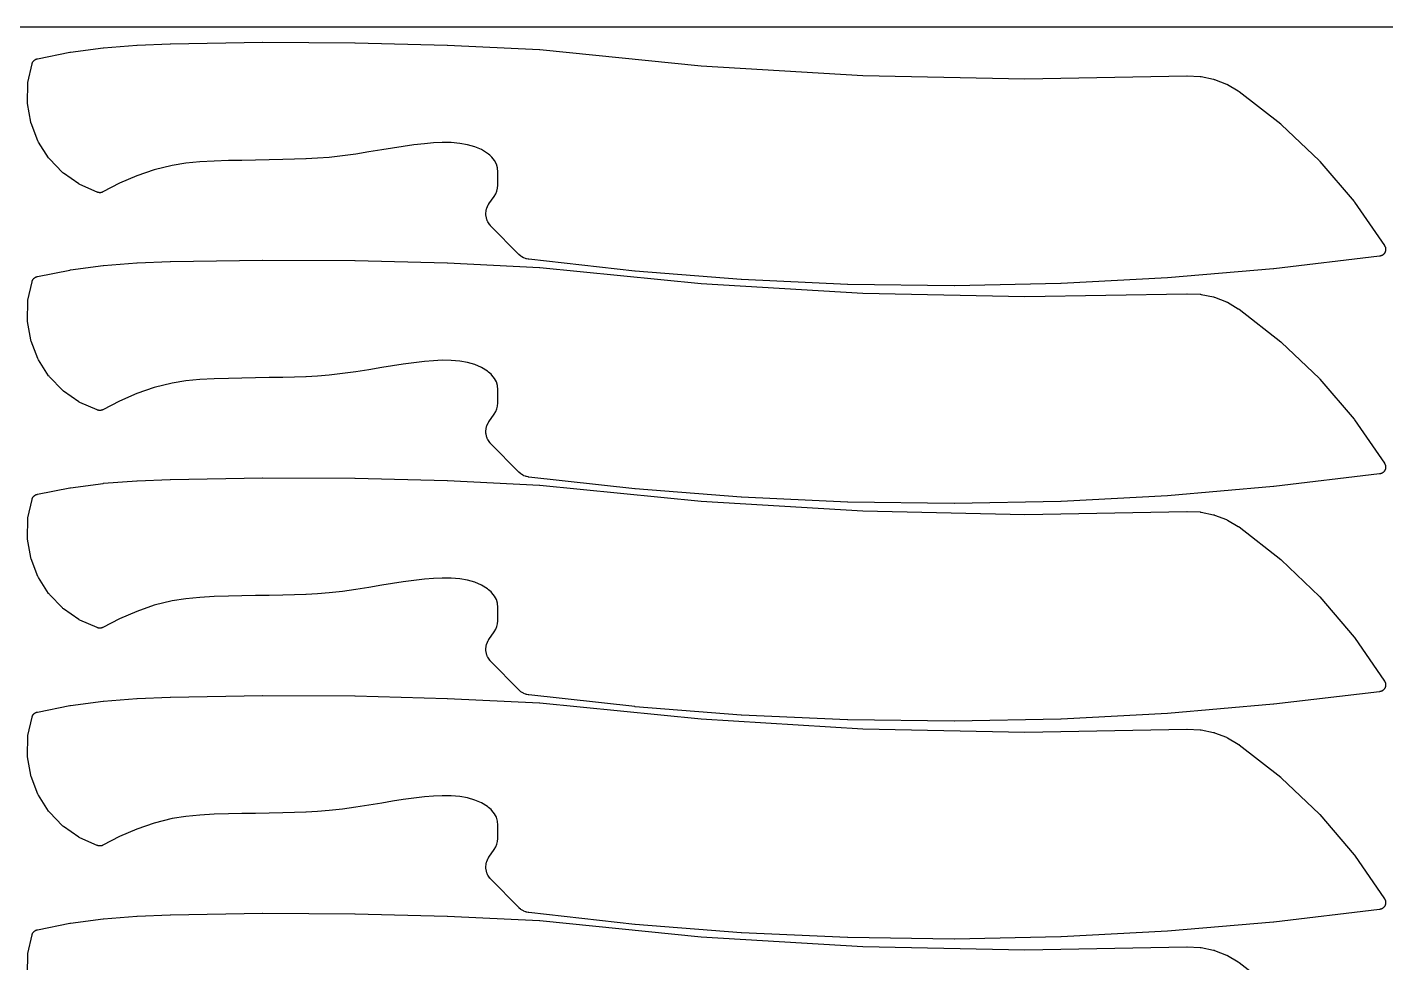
# Model space of a CAD drawing. Header units: metres. Extents: x 0 to 3000, y 0 to 1100.
# Drawn here: x 1597.8 to 1997.2, y 825 to 1100 of the extents above; entities that cross this region are included whole.
import ezdxf

# ---------------------------------------------------------------- set-up
doc = ezdxf.new("R2010")
doc.units = ezdxf.units.M

msp = doc.modelspace()

# ---------------------------------------------------------------- linework, layer by layer
at = {"color": 7}
msp.add_lwpolyline([(0, 0), (3000, 0), (3000, 1100), (0, 1100), (0, 0)], close=True, dxfattribs=at)
at = {"color": 1}
for points in [[(1733.93, 1041.76), (1733.92, 1041.78), (1733.91, 1041.79), (1733.86, 1041.86), (1733.82, 1041.92), (1733.22, 1042.79), (1733.13, 1042.94), (1733.05, 1043.1), (1732.98, 1043.26), (1732.93, 1043.43), (1732.68, 1044.42), (1732.63, 1044.64), (1732.62, 1044.87), (1732.62, 1045.1), (1732.72, 1046.12), (1732.74, 1046.29), (1732.78, 1046.47), (1732.84, 1046.63), (1732.9, 1046.79), (1733.35, 1047.75), (1733.39, 1047.82), (1733.43, 1047.89), (1733.44, 1047.9), (1733.45, 1047.92), (1733.49, 1047.99), (1733.53, 1048.05), (1735.11, 1050.27), (1735.58, 1051.05), (1735.9, 1051.83), (1736.09, 1052.65), (1736.16, 1053.56), (1736.16, 1057.43), (1736.04, 1058.68), (1735.72, 1059.77), (1735.19, 1060.78), (1734.43, 1061.75), (1734.15, 1062.03), (1733.8, 1062.35), (1733.45, 1062.65), (1733.14, 1062.9), (1731.32, 1064.02), (1729.34, 1064.85), (1727.19, 1065.45), (1724.95, 1065.84), (1722.38, 1066.06), (1719.81, 1066.09), (1717.21, 1065.98), (1714.59, 1065.75), (1711.47, 1065.39), (1708.35, 1064.96), (1705.22, 1064.47), (1702.08, 1063.96), (1698.24, 1063.32), (1698.23, 1063.32), (1694.38, 1062.71), (1694.35, 1062.71), (1690.5, 1062.17), (1690.44, 1062.17), (1686.58, 1061.74), (1686.52, 1061.73), (1683.16, 1061.47), (1683.11, 1061.46), (1679.75, 1061.28), (1679.71, 1061.28), (1676.34, 1061.16), (1676.32, 1061.16), (1672.95, 1061.08), (1672.94, 1061.08), (1668.93, 1061), (1668.93, 1061), (1664.93, 1060.93), (1660.93, 1060.86), (1656.93, 1060.77), (1652.71, 1060.65), (1648.53, 1060.42), (1644.4, 1060.02), (1640.36, 1059.38), (1635.11, 1058.08), (1629.97, 1056.3), (1624.96, 1054.12), (1620.06, 1051.58), (1620.05, 1051.57), (1620.05, 1051.57), (1619.96, 1051.53), (1619.88, 1051.5), (1619.87, 1051.49), (1619.87, 1051.49), (1619.78, 1051.46), (1619.69, 1051.43), (1619.69, 1051.43), (1619.68, 1051.43), (1619.59, 1051.41), (1619.5, 1051.39), (1619.49, 1051.39), (1619.49, 1051.38), (1619.4, 1051.37), (1619.31, 1051.36), (1619.3, 1051.36), (1619.29, 1051.36), (1619.2, 1051.36), (1619.11, 1051.35), (1619.1, 1051.35), (1619.1, 1051.35), (1619.01, 1051.36), (1618.91, 1051.37), (1618.91, 1051.37), (1618.9, 1051.37), (1618.81, 1051.38), (1618.72, 1051.4), (1618.71, 1051.4), (1618.71, 1051.4), (1618.62, 1051.42), (1618.53, 1051.45), (1618.52, 1051.45), (1618.52, 1051.45), (1618.43, 1051.48), (1618.35, 1051.51), (1618.34, 1051.52), (1618.34, 1051.52), (1613.26, 1053.73), (1613.08, 1053.82), (1612.92, 1053.92), (1608.42, 1057.05), (1608.26, 1057.17), (1608.12, 1057.31), (1604.32, 1061.26), (1604.19, 1061.41), (1604.07, 1061.57), (1601.09, 1066.23), (1600.99, 1066.4), (1600.91, 1066.58), (1598.9, 1071.74), (1598.84, 1071.93), (1598.8, 1072.12), (1597.85, 1077.52), (1597.82, 1077.71), (1597.82, 1077.91), (1597.94, 1083.39), (1597.96, 1083.59), (1597.99, 1083.78), (1599.2, 1089.18), (1599.22, 1089.26), (1599.23, 1089.33), (1599.24, 1089.35), (1599.25, 1089.37), (1599.27, 1089.44), (1599.3, 1089.51), (1599.31, 1089.53), (1599.32, 1089.56), (1599.35, 1089.62), (1599.38, 1089.69), (1599.4, 1089.71), (1599.41, 1089.73), (1599.45, 1089.79), (1599.48, 1089.86), (1599.5, 1089.88), (1599.51, 1089.9), (1599.56, 1089.96), (1599.6, 1090.02), (1599.62, 1090.03), (1599.63, 1090.05), (1599.68, 1090.11), (1599.73, 1090.16), (1599.75, 1090.18), (1599.77, 1090.2), (1599.82, 1090.24), (1599.88, 1090.29), (1599.9, 1090.31), (1599.92, 1090.32), (1599.98, 1090.37), (1600.03, 1090.41), (1600.06, 1090.42), (1600.08, 1090.44), (1600.14, 1090.47), (1600.2, 1090.51), (1600.23, 1090.52), (1600.25, 1090.53), (1600.31, 1090.56), (1600.38, 1090.6), (1600.4, 1090.6), (1600.43, 1090.61), (1600.5, 1090.64), (1600.57, 1090.66), (1600.59, 1090.67), (1600.61, 1090.68), (1600.68, 1090.69), (1600.76, 1090.71), (1610.35, 1092.63), (1610.48, 1092.65), (1620.15, 1093.92), (1620.25, 1093.93), (1629.98, 1094.69), (1630.06, 1094.7), (1639.85, 1095.1), (1639.88, 1095.1), (1639.9, 1095.1), (1667, 1095.57), (1667.04, 1095.57), (1694.15, 1095.44), (1694.19, 1095.44), (1721.28, 1094.72), (1721.32, 1094.72), (1748.4, 1093.41), (1748.45, 1093.41), (1748.5, 1093.41), (1795.94, 1088.67), (1843.47, 1085.8), (1891.07, 1084.8), (1938.74, 1085.67), (1938.8, 1085.67), (1938.86, 1085.67), (1942.6, 1085.51), (1942.76, 1085.49), (1942.93, 1085.47), (1946.56, 1084.71), (1946.72, 1084.67), (1946.87, 1084.62), (1950.34, 1083.28), (1950.49, 1083.21), (1950.64, 1083.14), (1953.86, 1081.25), (1953.89, 1081.23), (1953.92, 1081.21), (1953.98, 1081.17), (1954.03, 1081.14), (1954.06, 1081.12), (1954.08, 1081.1), (1966.33, 1071.55), (1966.49, 1071.41), (1977.68, 1060.7), (1977.82, 1060.55), (1987.87, 1048.76), (1987.99, 1048.6), (1996.82, 1035.82), (1996.87, 1035.74), (1996.92, 1035.66), (1996.92, 1035.65), (1996.92, 1035.65), (1996.96, 1035.57), (1997.01, 1035.48), (1997.01, 1035.48), (1997.01, 1035.47), (1997.04, 1035.39), (1997.08, 1035.3), (1997.08, 1035.29), (1997.08, 1035.29), (1997.1, 1035.2), (1997.13, 1035.11), (1997.13, 1035.1), (1997.13, 1035.1), (1997.14, 1035.01), (1997.16, 1034.92), (1997.16, 1034.91), (1997.16, 1034.91), (1997.17, 1034.81), (1997.17, 1034.72), (1997.17, 1034.71), (1997.17, 1034.71), (1997.17, 1034.62), (1997.17, 1034.52), (1997.17, 1034.52), (1997.17, 1034.51), (1997.16, 1034.42), (1997.14, 1034.33), (1997.14, 1034.32), (1997.14, 1034.32), (1997.12, 1034.23), (1997.1, 1034.14), (1997.1, 1034.13), (1997.1, 1034.13), (1997.07, 1034.04), (1997.04, 1033.95), (1997.04, 1033.95), (1997.03, 1033.94), (1997, 1033.86), (1996.96, 1033.77), (1996.95, 1033.77), (1996.95, 1033.76), (1996.91, 1033.68), (1996.86, 1033.6), (1996.86, 1033.6), (1996.85, 1033.59), (1996.8, 1033.52), (1996.75, 1033.44), (1996.74, 1033.44), (1996.74, 1033.43), (1996.68, 1033.36), (1996.62, 1033.29), (1996.61, 1033.29), (1996.61, 1033.29), (1996.54, 1033.22), (1996.47, 1033.16), (1996.47, 1033.16), (1996.47, 1033.15), (1996.39, 1033.1), (1996.32, 1033.04), (1996.32, 1033.04), (1996.31, 1033.03), (1996.23, 1032.98), (1996.15, 1032.93), (1996.15, 1032.93), (1996.14, 1032.93), (1996.06, 1032.89), (1995.98, 1032.85), (1995.97, 1032.85), (1995.97, 1032.84), (1995.88, 1032.81), (1995.79, 1032.78), (1995.79, 1032.78), (1995.78, 1032.77), (1995.69, 1032.75), (1995.6, 1032.73), (1995.6, 1032.72), (1995.59, 1032.72), (1995.5, 1032.71), (1995.41, 1032.69), (1964.3, 1028.98), (1964.24, 1028.98), (1933.05, 1026.29), (1932.99, 1026.29), (1901.74, 1024.63), (1901.68, 1024.63), (1870.41, 1024), (1870.34, 1024), (1839.07, 1024.4), (1839, 1024.4), (1807.75, 1025.82), (1807.68, 1025.83), (1776.48, 1028.28), (1776.41, 1028.29), (1745.28, 1031.77), (1745.28, 1031.77), (1745.27, 1031.77), (1745.18, 1031.78), (1745.08, 1031.8), (1745.08, 1031.8), (1745.08, 1031.8), (1744.59, 1031.9), (1744.43, 1031.94), (1744.27, 1032), (1743.81, 1032.18), (1743.66, 1032.25), (1743.51, 1032.33), (1743.09, 1032.59), (1742.95, 1032.68), (1742.82, 1032.78), (1742.44, 1033.11), (1742.38, 1033.17), (1742.32, 1033.22), (1734.04, 1041.65), (1733.99, 1041.71), (1733.93, 1041.76)], [(1733.93, 977.76), (1733.92, 977.78), (1733.91, 977.79), (1733.86, 977.86), (1733.82, 977.92), (1733.22, 978.79), (1733.13, 978.94), (1733.05, 979.1), (1732.98, 979.26), (1732.93, 979.43), (1732.68, 980.42), (1732.63, 980.64), (1732.62, 980.87), (1732.62, 981.1), (1732.72, 982.12), (1732.74, 982.29), (1732.78, 982.47), (1732.84, 982.63), (1732.9, 982.79), (1733.35, 983.75), (1733.39, 983.82), (1733.43, 983.89), (1733.44, 983.9), (1733.45, 983.92), (1733.49, 983.99), (1733.53, 984.05), (1735.11, 986.27), (1735.58, 987.05), (1735.9, 987.83), (1736.09, 988.65), (1736.16, 989.56), (1736.16, 993.43), (1736.04, 994.68), (1735.72, 995.77), (1735.19, 996.78), (1734.43, 997.75), (1734.15, 998.03), (1733.8, 998.35), (1733.45, 998.65), (1733.14, 998.9), (1731.32, 1000.02), (1729.34, 1000.85), (1727.19, 1001.45), (1724.95, 1001.84), (1722.38, 1002.06), (1719.81, 1002.09), (1717.21, 1001.98), (1714.59, 1001.75), (1711.47, 1001.39), (1708.35, 1000.96), (1705.22, 1000.47), (1702.08, 999.96), (1698.24, 999.32), (1698.23, 999.32), (1694.38, 998.71), (1694.35, 998.71), (1690.5, 998.17), (1690.44, 998.17), (1686.58, 997.74), (1686.52, 997.73), (1683.16, 997.47), (1683.11, 997.46), (1679.75, 997.28), (1679.71, 997.28), (1676.34, 997.16), (1676.32, 997.16), (1672.95, 997.08), (1672.94, 997.08), (1668.93, 997), (1668.93, 997), (1664.93, 996.93), (1660.93, 996.86), (1656.93, 996.77), (1652.71, 996.65), (1648.53, 996.42), (1644.4, 996.02), (1640.36, 995.38), (1635.11, 994.08), (1629.97, 992.3), (1624.96, 990.12), (1620.06, 987.58), (1620.05, 987.57), (1620.05, 987.57), (1619.96, 987.53), (1619.88, 987.5), (1619.87, 987.49), (1619.87, 987.49), (1619.78, 987.46), (1619.69, 987.43), (1619.69, 987.43), (1619.68, 987.43), (1619.59, 987.41), (1619.5, 987.39), (1619.49, 987.39), (1619.49, 987.38), (1619.4, 987.37), (1619.31, 987.36), (1619.3, 987.36), (1619.29, 987.36), (1619.2, 987.36), (1619.11, 987.35), (1619.1, 987.35), (1619.1, 987.35), (1619.01, 987.36), (1618.91, 987.37), (1618.91, 987.37), (1618.9, 987.37), (1618.81, 987.38), (1618.72, 987.4), (1618.71, 987.4), (1618.71, 987.4), (1618.62, 987.42), (1618.53, 987.45), (1618.52, 987.45), (1618.52, 987.45), (1618.43, 987.48), (1618.35, 987.51), (1618.34, 987.52), (1618.34, 987.52), (1613.26, 989.73), (1613.08, 989.82), (1612.92, 989.92), (1608.42, 993.05), (1608.26, 993.17), (1608.12, 993.31), (1604.32, 997.26), (1604.19, 997.41), (1604.07, 997.57), (1601.09, 1002.23), (1600.99, 1002.4), (1600.91, 1002.58), (1598.9, 1007.74), (1598.84, 1007.93), (1598.8, 1008.12), (1597.85, 1013.52), (1597.82, 1013.71), (1597.82, 1013.91), (1597.94, 1019.39), (1597.96, 1019.59), (1597.99, 1019.78), (1599.2, 1025.18), (1599.22, 1025.26), (1599.23, 1025.33), (1599.24, 1025.35), (1599.25, 1025.37), (1599.27, 1025.44), (1599.3, 1025.51), (1599.31, 1025.53), (1599.32, 1025.56), (1599.35, 1025.62), (1599.38, 1025.69), (1599.4, 1025.71), (1599.41, 1025.73), (1599.45, 1025.79), (1599.48, 1025.86), (1599.5, 1025.88), (1599.51, 1025.9), (1599.56, 1025.96), (1599.6, 1026.02), (1599.62, 1026.03), (1599.63, 1026.05), (1599.68, 1026.11), (1599.73, 1026.16), (1599.75, 1026.18), (1599.77, 1026.2), (1599.82, 1026.24), (1599.88, 1026.29), (1599.9, 1026.31), (1599.92, 1026.32), (1599.98, 1026.37), (1600.03, 1026.41), (1600.06, 1026.42), (1600.08, 1026.44), (1600.14, 1026.47), (1600.2, 1026.51), (1600.23, 1026.52), (1600.25, 1026.53), (1600.31, 1026.56), (1600.38, 1026.6), (1600.4, 1026.6), (1600.43, 1026.61), (1600.5, 1026.64), (1600.57, 1026.66), (1600.59, 1026.67), (1600.61, 1026.68), (1600.68, 1026.69), (1600.76, 1026.71), (1610.35, 1028.63), (1610.48, 1028.65), (1620.15, 1029.92), (1620.25, 1029.93), (1629.98, 1030.69), (1630.06, 1030.7), (1639.85, 1031.1), (1639.88, 1031.1), (1639.9, 1031.1), (1667, 1031.57), (1667.04, 1031.57), (1694.15, 1031.44), (1694.19, 1031.44), (1721.28, 1030.72), (1721.32, 1030.72), (1748.4, 1029.41), (1748.45, 1029.41), (1748.5, 1029.41), (1795.94, 1024.67), (1843.47, 1021.8), (1891.07, 1020.8), (1938.74, 1021.67), (1938.8, 1021.67), (1938.86, 1021.67), (1942.6, 1021.51), (1942.76, 1021.49), (1942.93, 1021.47), (1946.56, 1020.71), (1946.72, 1020.67), (1946.87, 1020.62), (1950.34, 1019.28), (1950.49, 1019.21), (1950.64, 1019.14), (1953.86, 1017.25), (1953.89, 1017.23), (1953.92, 1017.21), (1953.98, 1017.17), (1954.03, 1017.14), (1954.06, 1017.12), (1954.08, 1017.1), (1966.33, 1007.55), (1966.49, 1007.41), (1977.68, 996.7), (1977.82, 996.55), (1987.87, 984.76), (1987.99, 984.6), (1996.82, 971.82), (1996.87, 971.74), (1996.92, 971.66), (1996.92, 971.65), (1996.92, 971.65), (1996.96, 971.57), (1997.01, 971.48), (1997.01, 971.48), (1997.01, 971.47), (1997.04, 971.39), (1997.08, 971.3), (1997.08, 971.29), (1997.08, 971.29), (1997.1, 971.2), (1997.13, 971.11), (1997.13, 971.1), (1997.13, 971.1), (1997.14, 971.01), (1997.16, 970.92), (1997.16, 970.91), (1997.16, 970.91), (1997.17, 970.81), (1997.17, 970.72), (1997.17, 970.71), (1997.17, 970.71), (1997.17, 970.62), (1997.17, 970.52), (1997.17, 970.52), (1997.17, 970.51), (1997.16, 970.42), (1997.14, 970.33), (1997.14, 970.32), (1997.14, 970.32), (1997.12, 970.23), (1997.1, 970.14), (1997.1, 970.13), (1997.1, 970.13), (1997.07, 970.04), (1997.04, 969.95), (1997.04, 969.95), (1997.03, 969.94), (1997, 969.86), (1996.96, 969.77), (1996.95, 969.77), (1996.95, 969.76), (1996.91, 969.68), (1996.86, 969.6), (1996.86, 969.6), (1996.85, 969.59), (1996.8, 969.52), (1996.75, 969.44), (1996.74, 969.44), (1996.74, 969.43), (1996.68, 969.36), (1996.62, 969.29), (1996.61, 969.29), (1996.61, 969.29), (1996.54, 969.22), (1996.47, 969.16), (1996.47, 969.16), (1996.47, 969.15), (1996.39, 969.1), (1996.32, 969.04), (1996.32, 969.04), (1996.31, 969.03), (1996.23, 968.98), (1996.15, 968.93), (1996.15, 968.93), (1996.14, 968.93), (1996.06, 968.89), (1995.98, 968.85), (1995.97, 968.85), (1995.97, 968.84), (1995.88, 968.81), (1995.79, 968.78), (1995.79, 968.78), (1995.78, 968.77), (1995.69, 968.75), (1995.6, 968.73), (1995.6, 968.72), (1995.59, 968.72), (1995.5, 968.71), (1995.41, 968.69), (1964.3, 964.98), (1964.24, 964.98), (1933.05, 962.29), (1932.99, 962.29), (1901.74, 960.63), (1901.68, 960.63), (1870.41, 960), (1870.34, 960), (1839.07, 960.4), (1839, 960.4), (1807.75, 961.82), (1807.68, 961.83), (1776.48, 964.28), (1776.41, 964.29), (1745.28, 967.77), (1745.28, 967.77), (1745.27, 967.77), (1745.18, 967.78), (1745.08, 967.8), (1745.08, 967.8), (1745.08, 967.8), (1744.59, 967.9), (1744.43, 967.94), (1744.27, 968), (1743.81, 968.18), (1743.66, 968.25), (1743.51, 968.33), (1743.09, 968.59), (1742.95, 968.68), (1742.82, 968.78), (1742.44, 969.11), (1742.38, 969.17), (1742.32, 969.22), (1734.04, 977.65), (1733.99, 977.71), (1733.93, 977.76)], [(1733.93, 913.76), (1733.92, 913.78), (1733.91, 913.79), (1733.86, 913.86), (1733.82, 913.92), (1733.22, 914.79), (1733.13, 914.94), (1733.05, 915.1), (1732.98, 915.26), (1732.93, 915.43), (1732.68, 916.42), (1732.63, 916.64), (1732.62, 916.87), (1732.62, 917.1), (1732.72, 918.12), (1732.74, 918.29), (1732.78, 918.47), (1732.84, 918.63), (1732.9, 918.79), (1733.35, 919.75), (1733.39, 919.82), (1733.43, 919.89), (1733.44, 919.9), (1733.45, 919.92), (1733.49, 919.99), (1733.53, 920.05), (1735.11, 922.27), (1735.58, 923.05), (1735.9, 923.83), (1736.09, 924.65), (1736.16, 925.56), (1736.16, 929.43), (1736.04, 930.68), (1735.72, 931.77), (1735.19, 932.78), (1734.43, 933.75), (1734.15, 934.03), (1733.8, 934.35), (1733.45, 934.65), (1733.14, 934.9), (1731.32, 936.02), (1729.34, 936.85), (1727.19, 937.45), (1724.95, 937.84), (1722.38, 938.06), (1719.81, 938.09), (1717.21, 937.98), (1714.59, 937.75), (1711.47, 937.39), (1708.35, 936.96), (1705.22, 936.47), (1702.08, 935.96), (1698.24, 935.32), (1698.23, 935.32), (1694.38, 934.71), (1694.35, 934.71), (1690.5, 934.17), (1690.44, 934.17), (1686.58, 933.74), (1686.52, 933.73), (1683.16, 933.47), (1683.11, 933.46), (1679.75, 933.28), (1679.71, 933.28), (1676.34, 933.16), (1676.32, 933.16), (1672.95, 933.08), (1672.94, 933.08), (1668.93, 933), (1668.93, 933), (1664.93, 932.93), (1660.93, 932.86), (1656.93, 932.77), (1652.71, 932.65), (1648.53, 932.42), (1644.4, 932.02), (1640.36, 931.38), (1635.11, 930.08), (1629.97, 928.3), (1624.96, 926.12), (1620.06, 923.58), (1620.05, 923.57), (1620.05, 923.57), (1619.96, 923.53), (1619.88, 923.5), (1619.87, 923.49), (1619.87, 923.49), (1619.78, 923.46), (1619.69, 923.43), (1619.69, 923.43), (1619.68, 923.43), (1619.59, 923.41), (1619.5, 923.39), (1619.49, 923.39), (1619.49, 923.38), (1619.4, 923.37), (1619.31, 923.36), (1619.3, 923.36), (1619.29, 923.36), (1619.2, 923.36), (1619.11, 923.35), (1619.1, 923.35), (1619.1, 923.35), (1619.01, 923.36), (1618.91, 923.37), (1618.91, 923.37), (1618.9, 923.37), (1618.81, 923.38), (1618.72, 923.4), (1618.71, 923.4), (1618.71, 923.4), (1618.62, 923.42), (1618.53, 923.45), (1618.52, 923.45), (1618.52, 923.45), (1618.43, 923.48), (1618.35, 923.51), (1618.34, 923.52), (1618.34, 923.52), (1613.26, 925.73), (1613.08, 925.82), (1612.92, 925.92), (1608.42, 929.05), (1608.26, 929.17), (1608.12, 929.31), (1604.32, 933.26), (1604.19, 933.41), (1604.07, 933.57), (1601.09, 938.23), (1600.99, 938.4), (1600.91, 938.58), (1598.9, 943.74), (1598.84, 943.93), (1598.8, 944.12), (1597.85, 949.52), (1597.82, 949.71), (1597.82, 949.91), (1597.94, 955.39), (1597.96, 955.59), (1597.99, 955.78), (1599.2, 961.18), (1599.22, 961.26), (1599.23, 961.33), (1599.24, 961.35), (1599.25, 961.37), (1599.27, 961.44), (1599.3, 961.51), (1599.31, 961.53), (1599.32, 961.56), (1599.35, 961.62), (1599.38, 961.69), (1599.4, 961.71), (1599.41, 961.73), (1599.45, 961.79), (1599.48, 961.86), (1599.5, 961.88), (1599.51, 961.9), (1599.56, 961.96), (1599.6, 962.02), (1599.62, 962.03), (1599.63, 962.05), (1599.68, 962.11), (1599.73, 962.16), (1599.75, 962.18), (1599.77, 962.2), (1599.82, 962.24), (1599.88, 962.29), (1599.9, 962.31), (1599.92, 962.32), (1599.98, 962.37), (1600.03, 962.41), (1600.06, 962.42), (1600.08, 962.44), (1600.14, 962.47), (1600.2, 962.51), (1600.23, 962.52), (1600.25, 962.53), (1600.31, 962.56), (1600.38, 962.6), (1600.4, 962.6), (1600.43, 962.61), (1600.5, 962.64), (1600.57, 962.66), (1600.59, 962.67), (1600.61, 962.68), (1600.68, 962.69), (1600.76, 962.71), (1610.35, 964.63), (1610.48, 964.65), (1620.15, 965.92), (1620.25, 965.93), (1629.98, 966.69), (1630.06, 966.7), (1639.85, 967.1), (1639.88, 967.1), (1639.9, 967.1), (1667, 967.57), (1667.04, 967.57), (1694.15, 967.44), (1694.19, 967.44), (1721.28, 966.72), (1721.32, 966.72), (1748.4, 965.41), (1748.45, 965.41), (1748.5, 965.41), (1795.94, 960.67), (1843.47, 957.8), (1891.07, 956.8), (1938.74, 957.67), (1938.8, 957.67), (1938.86, 957.67), (1942.6, 957.51), (1942.76, 957.49), (1942.93, 957.47), (1946.56, 956.71), (1946.72, 956.67), (1946.87, 956.62), (1950.34, 955.28), (1950.49, 955.21), (1950.64, 955.14), (1953.86, 953.25), (1953.89, 953.23), (1953.92, 953.21), (1953.98, 953.17), (1954.03, 953.14), (1954.06, 953.12), (1954.08, 953.1), (1966.33, 943.55), (1966.49, 943.41), (1977.68, 932.7), (1977.82, 932.55), (1987.87, 920.76), (1987.99, 920.6), (1996.82, 907.82), (1996.87, 907.74), (1996.92, 907.66), (1996.92, 907.65), (1996.92, 907.65), (1996.96, 907.57), (1997.01, 907.48), (1997.01, 907.48), (1997.01, 907.47), (1997.04, 907.39), (1997.08, 907.3), (1997.08, 907.29), (1997.08, 907.29), (1997.1, 907.2), (1997.13, 907.11), (1997.13, 907.1), (1997.13, 907.1), (1997.14, 907.01), (1997.16, 906.92), (1997.16, 906.91), (1997.16, 906.91), (1997.17, 906.81), (1997.17, 906.72), (1997.17, 906.71), (1997.17, 906.71), (1997.17, 906.62), (1997.17, 906.52), (1997.17, 906.52), (1997.17, 906.51), (1997.16, 906.42), (1997.14, 906.33), (1997.14, 906.32), (1997.14, 906.32), (1997.12, 906.23), (1997.1, 906.14), (1997.1, 906.13), (1997.1, 906.13), (1997.07, 906.04), (1997.04, 905.95), (1997.04, 905.95), (1997.03, 905.94), (1997, 905.86), (1996.96, 905.77), (1996.95, 905.77), (1996.95, 905.76), (1996.91, 905.68), (1996.86, 905.6), (1996.86, 905.6), (1996.85, 905.59), (1996.8, 905.52), (1996.75, 905.44), (1996.74, 905.44), (1996.74, 905.43), (1996.68, 905.36), (1996.62, 905.29), (1996.61, 905.29), (1996.61, 905.29), (1996.54, 905.22), (1996.47, 905.16), (1996.47, 905.16), (1996.47, 905.15), (1996.39, 905.1), (1996.32, 905.04), (1996.32, 905.04), (1996.31, 905.03), (1996.23, 904.98), (1996.15, 904.93), (1996.15, 904.93), (1996.14, 904.93), (1996.06, 904.89), (1995.98, 904.85), (1995.97, 904.85), (1995.97, 904.84), (1995.88, 904.81), (1995.79, 904.78), (1995.79, 904.78), (1995.78, 904.77), (1995.69, 904.75), (1995.6, 904.73), (1995.6, 904.72), (1995.59, 904.72), (1995.5, 904.71), (1995.41, 904.69), (1964.3, 900.98), (1964.24, 900.98), (1933.05, 898.29), (1932.99, 898.29), (1901.74, 896.63), (1901.68, 896.63), (1870.41, 896), (1870.34, 896), (1839.07, 896.4), (1839, 896.4), (1807.75, 897.82), (1807.68, 897.83), (1776.48, 900.28), (1776.41, 900.29), (1745.28, 903.77), (1745.28, 903.77), (1745.27, 903.77), (1745.18, 903.78), (1745.08, 903.8), (1745.08, 903.8), (1745.08, 903.8), (1744.59, 903.9), (1744.43, 903.94), (1744.27, 904), (1743.81, 904.18), (1743.66, 904.25), (1743.51, 904.33), (1743.09, 904.59), (1742.95, 904.68), (1742.82, 904.78), (1742.44, 905.11), (1742.38, 905.17), (1742.32, 905.22), (1734.04, 913.65), (1733.99, 913.71), (1733.93, 913.76)], [(1733.93, 849.76), (1733.92, 849.78), (1733.91, 849.79), (1733.86, 849.86), (1733.82, 849.92), (1733.22, 850.79), (1733.13, 850.94), (1733.05, 851.1), (1732.98, 851.26), (1732.93, 851.43), (1732.68, 852.42), (1732.63, 852.64), (1732.62, 852.87), (1732.62, 853.1), (1732.72, 854.12), (1732.74, 854.29), (1732.78, 854.47), (1732.84, 854.63), (1732.9, 854.79), (1733.35, 855.75), (1733.39, 855.82), (1733.43, 855.89), (1733.44, 855.9), (1733.45, 855.92), (1733.49, 855.99), (1733.53, 856.05), (1735.11, 858.27), (1735.58, 859.05), (1735.9, 859.83), (1736.09, 860.65), (1736.16, 861.56), (1736.16, 865.43), (1736.04, 866.68), (1735.72, 867.77), (1735.19, 868.78), (1734.43, 869.75), (1734.15, 870.03), (1733.8, 870.35), (1733.45, 870.65), (1733.14, 870.9), (1731.32, 872.02), (1729.34, 872.85), (1727.19, 873.45), (1724.95, 873.84), (1722.38, 874.06), (1719.81, 874.09), (1717.21, 873.98), (1714.59, 873.75), (1711.47, 873.39), (1708.35, 872.96), (1705.22, 872.47), (1702.08, 871.96), (1698.24, 871.32), (1698.23, 871.32), (1694.38, 870.71), (1694.35, 870.71), (1690.5, 870.17), (1690.44, 870.17), (1686.58, 869.74), (1686.52, 869.73), (1683.16, 869.47), (1683.11, 869.46), (1679.75, 869.28), (1679.71, 869.28), (1676.34, 869.16), (1676.32, 869.16), (1672.95, 869.08), (1672.94, 869.08), (1668.93, 869), (1668.93, 869), (1664.93, 868.93), (1660.93, 868.86), (1656.93, 868.77), (1652.71, 868.65), (1648.53, 868.42), (1644.4, 868.02), (1640.36, 867.38), (1635.11, 866.08), (1629.97, 864.3), (1624.96, 862.12), (1620.06, 859.58), (1620.05, 859.57), (1620.05, 859.57), (1619.96, 859.53), (1619.88, 859.5), (1619.87, 859.49), (1619.87, 859.49), (1619.78, 859.46), (1619.69, 859.43), (1619.69, 859.43), (1619.68, 859.43), (1619.59, 859.41), (1619.5, 859.39), (1619.49, 859.39), (1619.49, 859.38), (1619.4, 859.37), (1619.31, 859.36), (1619.3, 859.36), (1619.29, 859.36), (1619.2, 859.36), (1619.11, 859.35), (1619.1, 859.35), (1619.1, 859.35), (1619.01, 859.36), (1618.91, 859.37), (1618.91, 859.37), (1618.9, 859.37), (1618.81, 859.38), (1618.72, 859.4), (1618.71, 859.4), (1618.71, 859.4), (1618.62, 859.42), (1618.53, 859.45), (1618.52, 859.45), (1618.52, 859.45), (1618.43, 859.48), (1618.35, 859.51), (1618.34, 859.52), (1618.34, 859.52), (1613.26, 861.73), (1613.08, 861.82), (1612.92, 861.92), (1608.42, 865.05), (1608.26, 865.17), (1608.12, 865.31), (1604.32, 869.26), (1604.19, 869.41), (1604.07, 869.57), (1601.09, 874.23), (1600.99, 874.4), (1600.91, 874.58), (1598.9, 879.74), (1598.84, 879.93), (1598.8, 880.12), (1597.85, 885.52), (1597.82, 885.71), (1597.82, 885.91), (1597.94, 891.39), (1597.96, 891.59), (1597.99, 891.78), (1599.2, 897.18), (1599.22, 897.26), (1599.23, 897.33), (1599.24, 897.35), (1599.25, 897.37), (1599.27, 897.44), (1599.3, 897.51), (1599.31, 897.53), (1599.32, 897.56), (1599.35, 897.62), (1599.38, 897.69), (1599.4, 897.71), (1599.41, 897.73), (1599.45, 897.79), (1599.48, 897.86), (1599.5, 897.88), (1599.51, 897.9), (1599.56, 897.96), (1599.6, 898.02), (1599.62, 898.03), (1599.63, 898.05), (1599.68, 898.11), (1599.73, 898.16), (1599.75, 898.18), (1599.77, 898.2), (1599.82, 898.24), (1599.88, 898.29), (1599.9, 898.31), (1599.92, 898.32), (1599.98, 898.37), (1600.03, 898.41), (1600.06, 898.42), (1600.08, 898.44), (1600.14, 898.47), (1600.2, 898.51), (1600.23, 898.52), (1600.25, 898.53), (1600.31, 898.56), (1600.38, 898.6), (1600.4, 898.6), (1600.43, 898.61), (1600.5, 898.64), (1600.57, 898.66), (1600.59, 898.67), (1600.61, 898.68), (1600.68, 898.69), (1600.76, 898.71), (1610.35, 900.63), (1610.48, 900.65), (1620.15, 901.92), (1620.25, 901.93), (1629.98, 902.69), (1630.06, 902.7), (1639.85, 903.1), (1639.88, 903.1), (1639.9, 903.1), (1667, 903.57), (1667.04, 903.57), (1694.15, 903.44), (1694.19, 903.44), (1721.28, 902.72), (1721.32, 902.72), (1748.4, 901.41), (1748.45, 901.41), (1748.5, 901.41), (1795.94, 896.67), (1843.47, 893.8), (1891.07, 892.8), (1938.74, 893.67), (1938.8, 893.67), (1938.86, 893.67), (1942.6, 893.51), (1942.76, 893.49), (1942.93, 893.47), (1946.56, 892.71), (1946.72, 892.67), (1946.87, 892.62), (1950.34, 891.28), (1950.49, 891.21), (1950.64, 891.14), (1953.86, 889.25), (1953.89, 889.23), (1953.92, 889.21), (1953.98, 889.17), (1954.03, 889.14), (1954.06, 889.12), (1954.08, 889.1), (1966.33, 879.55), (1966.49, 879.41), (1977.68, 868.7), (1977.82, 868.55), (1987.87, 856.76), (1987.99, 856.6), (1996.82, 843.82), (1996.87, 843.74), (1996.92, 843.66), (1996.92, 843.65), (1996.92, 843.65), (1996.96, 843.57), (1997.01, 843.48), (1997.01, 843.48), (1997.01, 843.47), (1997.04, 843.39), (1997.08, 843.3), (1997.08, 843.29), (1997.08, 843.29), (1997.1, 843.2), (1997.13, 843.11), (1997.13, 843.1), (1997.13, 843.1), (1997.14, 843.01), (1997.16, 842.92), (1997.16, 842.91), (1997.16, 842.91), (1997.17, 842.81), (1997.17, 842.72), (1997.17, 842.71), (1997.17, 842.71), (1997.17, 842.62), (1997.17, 842.52), (1997.17, 842.52), (1997.17, 842.51), (1997.16, 842.42), (1997.14, 842.33), (1997.14, 842.32), (1997.14, 842.32), (1997.12, 842.23), (1997.1, 842.14), (1997.1, 842.13), (1997.1, 842.13), (1997.07, 842.04), (1997.04, 841.95), (1997.04, 841.95), (1997.03, 841.94), (1997, 841.86), (1996.96, 841.77), (1996.95, 841.77), (1996.95, 841.76), (1996.91, 841.68), (1996.86, 841.6), (1996.86, 841.6), (1996.85, 841.59), (1996.8, 841.52), (1996.75, 841.44), (1996.74, 841.44), (1996.74, 841.43), (1996.68, 841.36), (1996.62, 841.29), (1996.61, 841.29), (1996.61, 841.29), (1996.54, 841.22), (1996.47, 841.16), (1996.47, 841.16), (1996.47, 841.15), (1996.39, 841.1), (1996.32, 841.04), (1996.32, 841.04), (1996.31, 841.03), (1996.23, 840.98), (1996.15, 840.93), (1996.15, 840.93), (1996.14, 840.93), (1996.06, 840.89), (1995.98, 840.85), (1995.97, 840.85), (1995.97, 840.84), (1995.88, 840.81), (1995.79, 840.78), (1995.79, 840.78), (1995.78, 840.77), (1995.69, 840.75), (1995.6, 840.73), (1995.6, 840.72), (1995.59, 840.72), (1995.5, 840.71), (1995.41, 840.69), (1964.3, 836.98), (1964.24, 836.98), (1933.05, 834.29), (1932.99, 834.29), (1901.74, 832.63), (1901.68, 832.63), (1870.41, 832), (1870.34, 832), (1839.07, 832.4), (1839, 832.4), (1807.75, 833.82), (1807.68, 833.83), (1776.48, 836.28), (1776.41, 836.29), (1745.28, 839.77), (1745.28, 839.77), (1745.27, 839.77), (1745.18, 839.78), (1745.08, 839.8), (1745.08, 839.8), (1745.08, 839.8), (1744.59, 839.9), (1744.43, 839.94), (1744.27, 840), (1743.81, 840.18), (1743.66, 840.25), (1743.51, 840.33), (1743.09, 840.59), (1742.95, 840.68), (1742.82, 840.78), (1742.44, 841.11), (1742.38, 841.17), (1742.32, 841.22), (1734.04, 849.65), (1733.99, 849.71), (1733.93, 849.76)]]:
    msp.add_lwpolyline(points, close=True, dxfattribs=at)
msp.add_lwpolyline([(1597.82, 821.91), (1597.94, 827.39), (1597.96, 827.59), (1597.99, 827.78), (1599.2, 833.18), (1599.22, 833.26), (1599.23, 833.33), (1599.24, 833.35), (1599.25, 833.37), (1599.27, 833.44), (1599.3, 833.51), (1599.31, 833.53), (1599.32, 833.56), (1599.35, 833.62), (1599.38, 833.69), (1599.4, 833.71), (1599.41, 833.73), (1599.45, 833.79), (1599.48, 833.86), (1599.5, 833.88), (1599.51, 833.9), (1599.56, 833.96), (1599.6, 834.02), (1599.62, 834.03), (1599.63, 834.05), (1599.68, 834.11), (1599.73, 834.16), (1599.75, 834.18), (1599.77, 834.2), (1599.82, 834.24), (1599.88, 834.29), (1599.9, 834.31), (1599.92, 834.32), (1599.98, 834.37), (1600.03, 834.41), (1600.06, 834.42), (1600.08, 834.44), (1600.14, 834.47), (1600.2, 834.51), (1600.23, 834.52), (1600.25, 834.53), (1600.31, 834.56), (1600.38, 834.6), (1600.4, 834.6), (1600.43, 834.61), (1600.5, 834.64), (1600.57, 834.66), (1600.59, 834.67), (1600.61, 834.68), (1600.68, 834.69), (1600.76, 834.71), (1610.35, 836.63), (1610.48, 836.65), (1620.15, 837.92), (1620.25, 837.93), (1629.98, 838.69), (1630.06, 838.7), (1639.85, 839.1), (1639.88, 839.1), (1639.9, 839.1), (1667, 839.57), (1667.04, 839.57), (1694.15, 839.44), (1694.19, 839.44), (1721.28, 838.72), (1721.32, 838.72), (1748.4, 837.41), (1748.45, 837.41), (1748.5, 837.41), (1795.94, 832.67), (1843.47, 829.8), (1891.07, 828.8), (1938.74, 829.67), (1938.8, 829.67), (1938.86, 829.67), (1942.6, 829.51), (1942.76, 829.49), (1942.93, 829.47), (1946.56, 828.71), (1946.72, 828.67), (1946.87, 828.62), (1950.34, 827.28), (1950.49, 827.21), (1950.64, 827.14), (1953.86, 825.25), (1953.89, 825.23), (1953.92, 825.21), (1953.98, 825.17), (1954.03, 825.14), (1954.06, 825.12), (1954.08, 825.1), (1966.33, 815.55)], dxfattribs=at)

doc.saveas('drawing.dxf')
